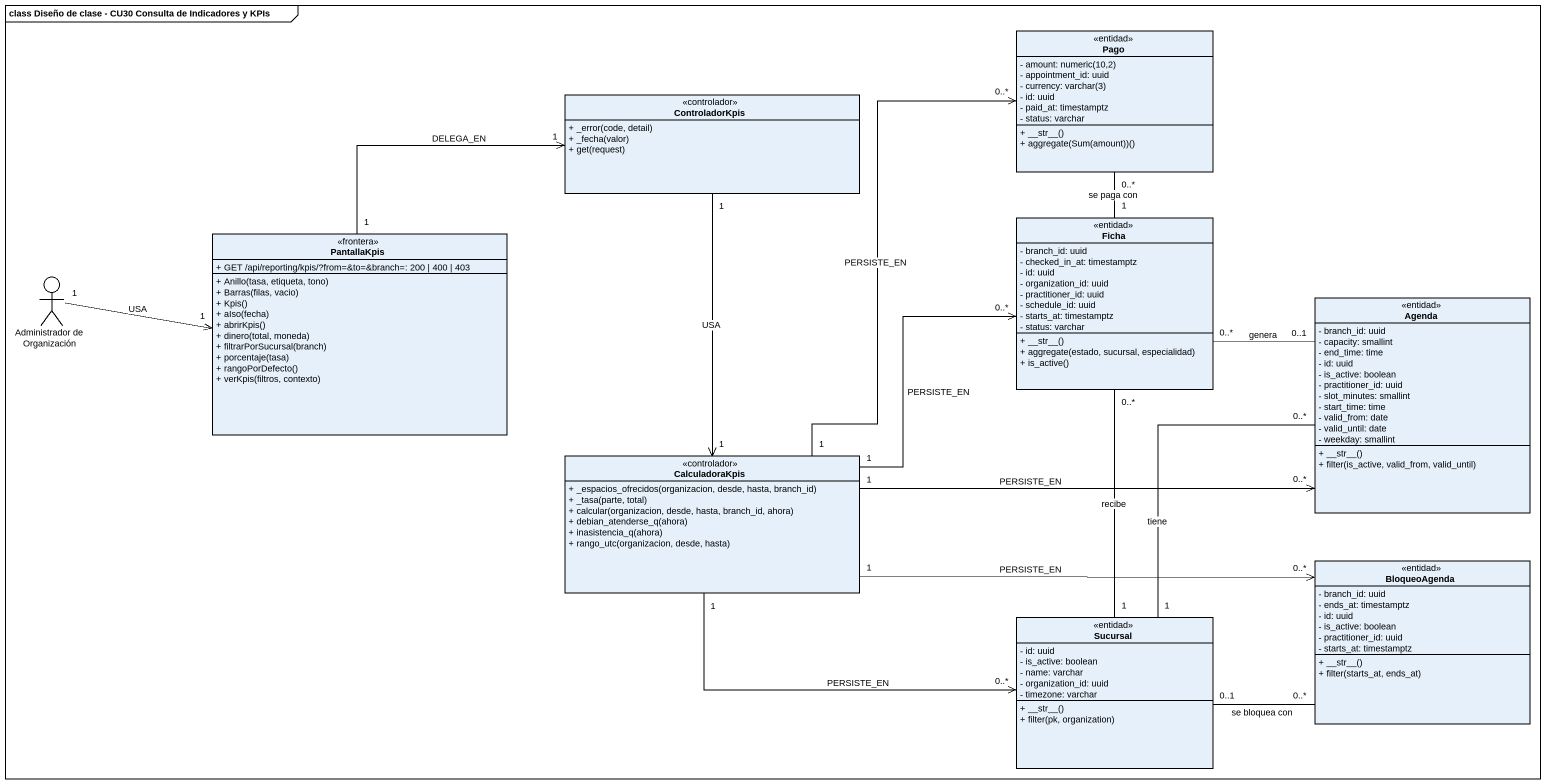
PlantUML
@startuml
mainframe class Diseño de clase - CU30 Consulta de Indicadores y KPIs
allowmixing
hide circle
hide empty members
skinparam classAttributeIconSize 0
class Pago <<entidad>> {
  {field} - amount: numeric(10,2)
  - appointment_id: uuid
  {field} - currency: varchar(3)
  - id: uuid
  - paid_at: timestamptz
  - status: varchar
  + ~__str~__()
  + aggregate(Sum(amount))()
}
class ControladorKpis <<controlador>> {
  + _error(code, detail)
  + _fecha(valor)
  + get(request)
}
class Ficha <<entidad>> {
  - branch_id: uuid
  - checked_in_at: timestamptz
  - id: uuid
  - organization_id: uuid
  - practitioner_id: uuid
  - schedule_id: uuid
  - starts_at: timestamptz
  - status: varchar
  + ~__str~__()
  + aggregate(estado, sucursal, especialidad)
  + is_active()
}
class PantallaKpis <<frontera>> {
  + GET /api/reporting/kpis/?from=&to=&branch=: 200 | 400 | 403
  + Anillo(tasa, etiqueta, tono)
  + Barras(filas, vacio)
  + Kpis()
  + aIso(fecha)
  + abrirKpis()
  + dinero(total, moneda)
  + filtrarPorSucursal(branch)
  + porcentaje(tasa)
  + rangoPorDefecto()
  + verKpis(filtros, contexto)
}
actor "Administrador de Organización" as Administrador_de
class Agenda <<entidad>> {
  - branch_id: uuid
  - capacity: smallint
  - end_time: time
  - id: uuid
  - is_active: boolean
  - practitioner_id: uuid
  - slot_minutes: smallint
  - start_time: time
  - valid_from: date
  - valid_until: date
  - weekday: smallint
  + ~__str~__()
  + filter(is_active, valid_from, valid_until)
}
class CalculadoraKpis <<controlador>> {
  + _espacios_ofrecidos(organizacion, desde, hasta, branch_id)
  + _tasa(parte, total)
  + calcular(organizacion, desde, hasta, branch_id, ahora)
  + debian_atenderse_q(ahora)
  + inasistencia_q(ahora)
  + rango_utc(organizacion, desde, hasta)
}
class BloqueoAgenda <<entidad>> {
  - branch_id: uuid
  - ends_at: timestamptz
  - id: uuid
  - is_active: boolean
  - practitioner_id: uuid
  - starts_at: timestamptz
  + ~__str~__()
  + filter(starts_at, ends_at)
}
class Sucursal <<entidad>> {
  - id: uuid
  - is_active: boolean
  - name: varchar
  - organization_id: uuid
  - timezone: varchar
  + ~__str~__()
  + filter(pk, organization)
}
ControladorKpis "1" --> "1" CalculadoraKpis : USA
Ficha "1" -up- "0..*" Pago : se paga con
PantallaKpis "1" -right-> "1" ControladorKpis : DELEGA_EN
Administrador_de "1" -right-> "1" PantallaKpis : USA
Agenda "0..1" -left- "0..*" Ficha : genera
CalculadoraKpis "1" -up-> "0..*" Pago : PERSISTE_EN
CalculadoraKpis "1" -right-> "0..*" Ficha : PERSISTE_EN
CalculadoraKpis "1" -right-> "0..*" Agenda : PERSISTE_EN
CalculadoraKpis "1" -right-> "0..*" BloqueoAgenda : PERSISTE_EN
CalculadoraKpis "1" -right-> "0..*" Sucursal : PERSISTE_EN
Sucursal "1" -up- "0..*" Ficha : recibe
Sucursal "1" -up- "0..*" Agenda : tiene
Sucursal "0..1" -right- "0..*" BloqueoAgenda : se bloquea con
@enduml
